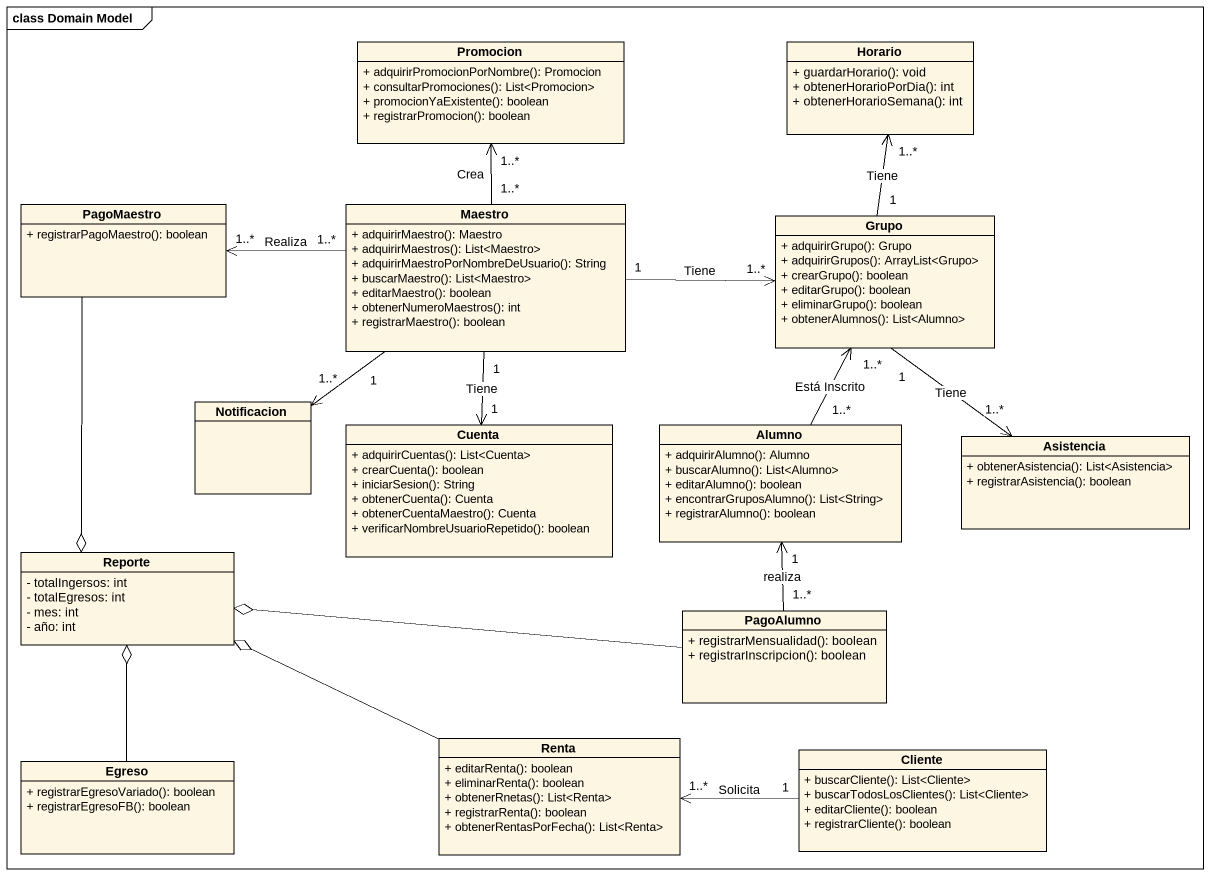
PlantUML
@startuml
mainframe class Domain Model
hide circle
hide empty members
skinparam classAttributeIconSize 0
class Promocion {
  + adquirirPromocionPorNombre(): Promocion
  + consultarPromociones(): List<Promocion>
  + promocionYaExistente(): boolean
  + registrarPromocion(): boolean
}
class Horario {
  + guardarHorario(): void
  + obtenerHorarioPorDia(): int
  + obtenerHorarioSemana(): int
}
class PagoMaestro {
  + registrarPagoMaestro(): boolean
}
class Maestro {
  + adquirirMaestro(): Maestro
  + adquirirMaestros(): List<Maestro>
  + adquirirMaestroPorNombreDeUsuario(): String
  + buscarMaestro(): List<Maestro>
  + editarMaestro(): boolean
  + obtenerNumeroMaestros(): int
  + registrarMaestro(): boolean
}
class Grupo {
  + adquirirGrupo(): Grupo
  + adquirirGrupos(): ArrayList<Grupo>
  + crearGrupo(): boolean
  + editarGrupo(): boolean
  + eliminarGrupo(): boolean
  + obtenerAlumnos(): List<Alumno>
}
class Notificacion
class Cuenta {
  + adquirirCuentas(): List<Cuenta>
  + crearCuenta(): boolean
  + iniciarSesion(): String
  + obtenerCuenta(): Cuenta
  + obtenerCuentaMaestro(): Cuenta
  + verificarNombreUsuarioRepetido(): boolean
}
class Alumno {
  + adquirirAlumno(): Alumno
  + buscarAlumno(): List<Alumno>
  + editarAlumno(): boolean
  + encontrarGruposAlumno(): List<String>
  + registrarAlumno(): boolean
}
class Asistencia {
  + obtenerAsistencia(): List<Asistencia>
  + registrarAsistencia(): boolean
}
class Reporte {
  - totalIngersos: int
  - totalEgresos: int
  - mes: int
  - año: int
}
class PagoAlumno {
  + registrarMensualidad(): boolean
  + registrarInscripcion(): boolean
}
class Renta {
  + editarRenta(): boolean
  + eliminarRenta(): boolean
  + obtenerRnetas(): List<Renta>
  + registrarRenta(): boolean
  + obtenerRentasPorFecha(): List<Renta>
}
class Egreso {
  + registrarEgresoVariado(): boolean
  + registrarEgresoFB(): boolean
}
class Cliente {
  + buscarCliente(): List<Cliente>
  + buscarTodosLosClientes(): List<Cliente>
  + editarCliente(): boolean
  + registrarCliente(): boolean
}
PagoMaestro --o Reporte
Maestro "1..*" -up-> "1..*" Promocion : Crea
Maestro "1..*" -left-> "1..*" PagoMaestro : Realiza
Maestro "1" -right-> "1..*" Grupo : Tiene
Maestro "1" --> "1..*" Notificacion
Maestro "1" --> "1" Cuenta : Tiene
Grupo "1" -up-> "1..*" Horario : Tiene
Grupo "1" --> "1..*" Asistencia : Tiene
Alumno "1..*" -up-> "1..*" Grupo : Está Inscrito
PagoAlumno "1..*" -up-> "1" Alumno : realiza
PagoAlumno -left-o Reporte
Renta -left-o Reporte
Egreso -up-o Reporte
Cliente "1" -left-> "1..*" Renta : Solicita
@enduml
